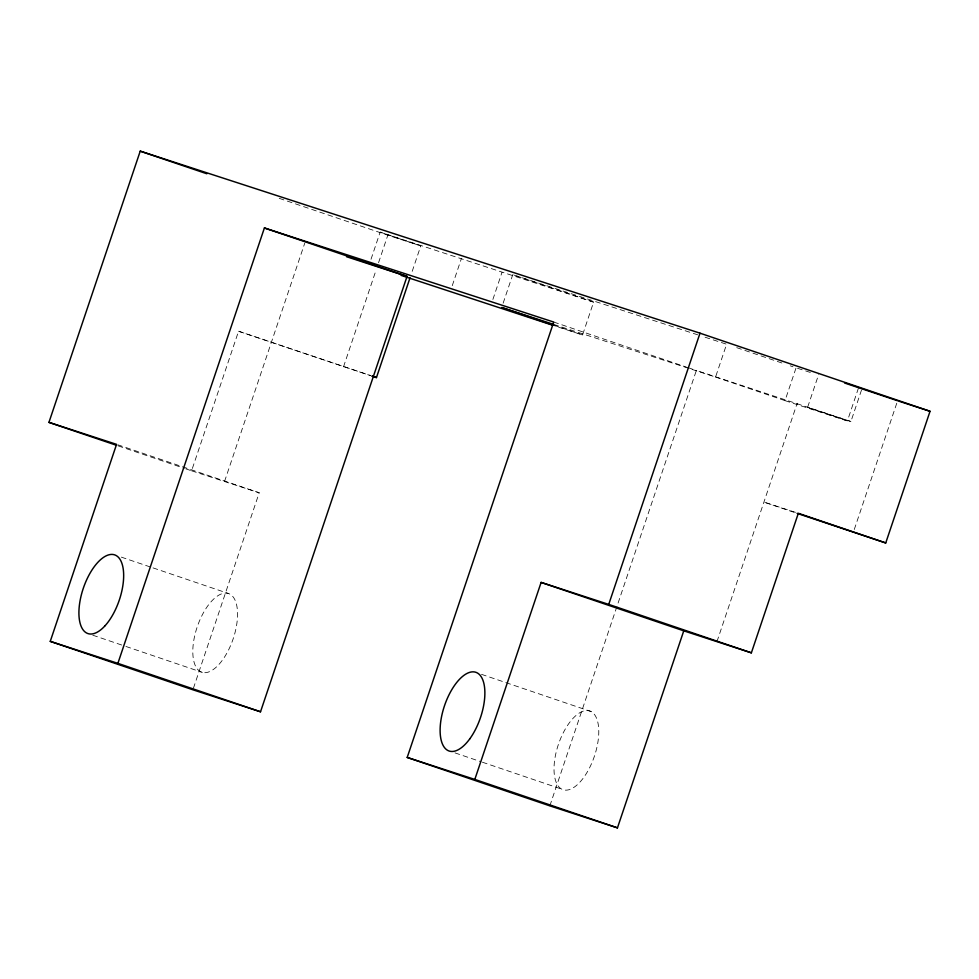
<?xml version="1.0" encoding="UTF-8"?>
<svg xmlns="http://www.w3.org/2000/svg" width="979" height="979" viewBox="0 0 979 979"><rect width="100%" height="100%" fill="white"/><g stroke="black" fill="none" stroke-linecap="round" stroke-linejoin="round"><path stroke-width="0.73" stroke-dasharray="4.89 3.67" d="M185.826 468.843L191.59 470.801L238.558 331.245L370.698 375.642L238.558 331.245M224.534 481.509L304.763 243.122M193.389 688.347L259.202 492.78L118.006 444.845M371.017 259.264L380.146 232.133L593.604 302.132L582.554 334.965L554.934 325.983M343.494 366.88L376.12 269.935M378.555 262.702L387.806 235.205L420.762 245.925L411.51 273.41M452.261 285.672L461.39 258.554M492.878 299.464L502.007 272.346M503.133 303.221L512.739 274.671L593.604 302.132M549.843 805.864L696.363 370.466L850.922 421.496L861.973 388.663M553.71 324.428L715.551 377.05L726.602 344.216L703.473 336.703M715.551 377.05L785.023 400.644L796.074 367.81L790.286 365.84M716.958 641.637L797.187 403.25M858.448 388.088L847.398 420.921L807.577 407.399L818.628 374.565M854.263 529.529L897.107 402.21M514.183 275.148L697.697 334.818M797.53 368.275L810.575 372.522M807.577 407.399L850.922 421.496M785.023 400.644L847.398 420.921M795.474 512.347L763.926 502.092L795.633 512.849M191.59 470.801L259.202 492.78M736.734 347.655L784.497 363.87M380.146 232.133L420.762 245.925M279.223 198.345L387.806 235.205M553.722 322.042L686.279 367.052M687.723 367.541L696.363 370.466M553.673 325.163L582.554 334.965M118.104 445.849L184.382 468.354M481.497 674.335L591.071 711.537A41.571 18.944 -71.2 0 1 583.643 777.583A41.571 18.944 -71.2 0 1 554.432 761.882A41.571 18.944 -71.2 0 1 591.071 711.537M121.323 557.124L151.598 567.404M153.042 567.893L228.009 593.347M455.002 752.9L480.946 761.711M482.39 762.2L561.689 789.123M92.772 635.2L124.48 645.969M125.924 646.458L202.335 672.402M219.051 664.313A41.571 18.944 -71.2 0 0 232.304 595.966A41.571 18.944 -71.2 0 0 194.16 638.345A41.571 18.944 -71.2 0 0 219.051 664.313"/><path stroke-width="1.47" d="M116.672 445.359L48.95 422.365L140.23 151.145L700.009 333.178L930.05 411.29L885.738 542.953L797.077 513.339M50.259 641.367L117.884 663.358L264.403 227.96L407.044 276.384L260.524 711.782L192.9 689.791L50.259 641.367L116.562 444.356L48.95 422.365M376.45 377.588L372.13 376.132L376.45 377.588L410.042 277.755M885.738 542.953L798.338 513.277L751.37 652.834L683.758 630.843L617.455 827.855L549.843 805.864L407.203 757.44L553.722 322.042L264.403 227.96M407.203 757.44L474.815 779.419L541.118 582.407L608.73 604.398L751.37 652.834M608.73 604.398L700.009 333.178M899.003 401.219L930.05 411.29M844.632 383.022L897.596 400.754M346.542 256.706L407.044 276.384M553.71 324.428L501.689 307.504L553.673 325.163M401.011 275.344L552.021 325.04M140.23 151.145L206.826 173.76M541.118 582.407L683.758 630.843M474.815 779.419L617.455 827.855M117.884 663.358L260.524 711.782M469.736 738.912A41.571 18.944 -71.2 0 0 477.177 672.867A41.571 18.944 -71.2 0 0 440.526 723.212A41.571 18.944 -71.2 0 0 469.736 738.912M105.157 625.642A41.571 18.944 -71.2 0 0 118.41 557.296A41.571 18.944 -71.2 0 0 80.266 599.674A41.571 18.944 -71.2 0 0 105.157 625.642"/></g></svg>
